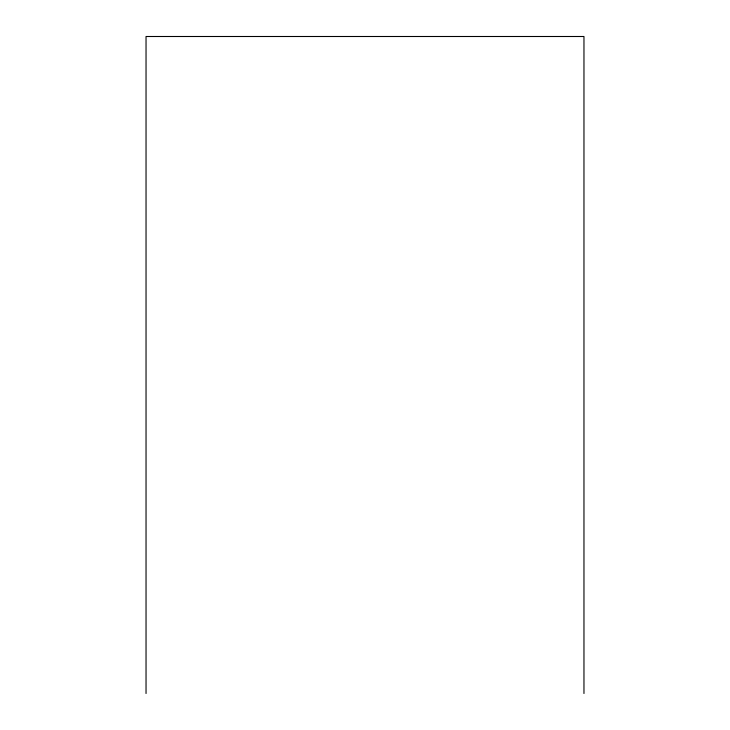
<?xml version="1.0" encoding="UTF-8"?>
<svg xmlns="http://www.w3.org/2000/svg" width="730" height="730" viewBox="0 0 730 730"><rect width="100%" height="100%" fill="white"/><g stroke="black" fill="none" stroke-linecap="round" stroke-linejoin="round"><path stroke-width="1.09" d="M583.964 693.5L583.964 36.5L146.036 36.5L146.036 693.5"/></g></svg>
